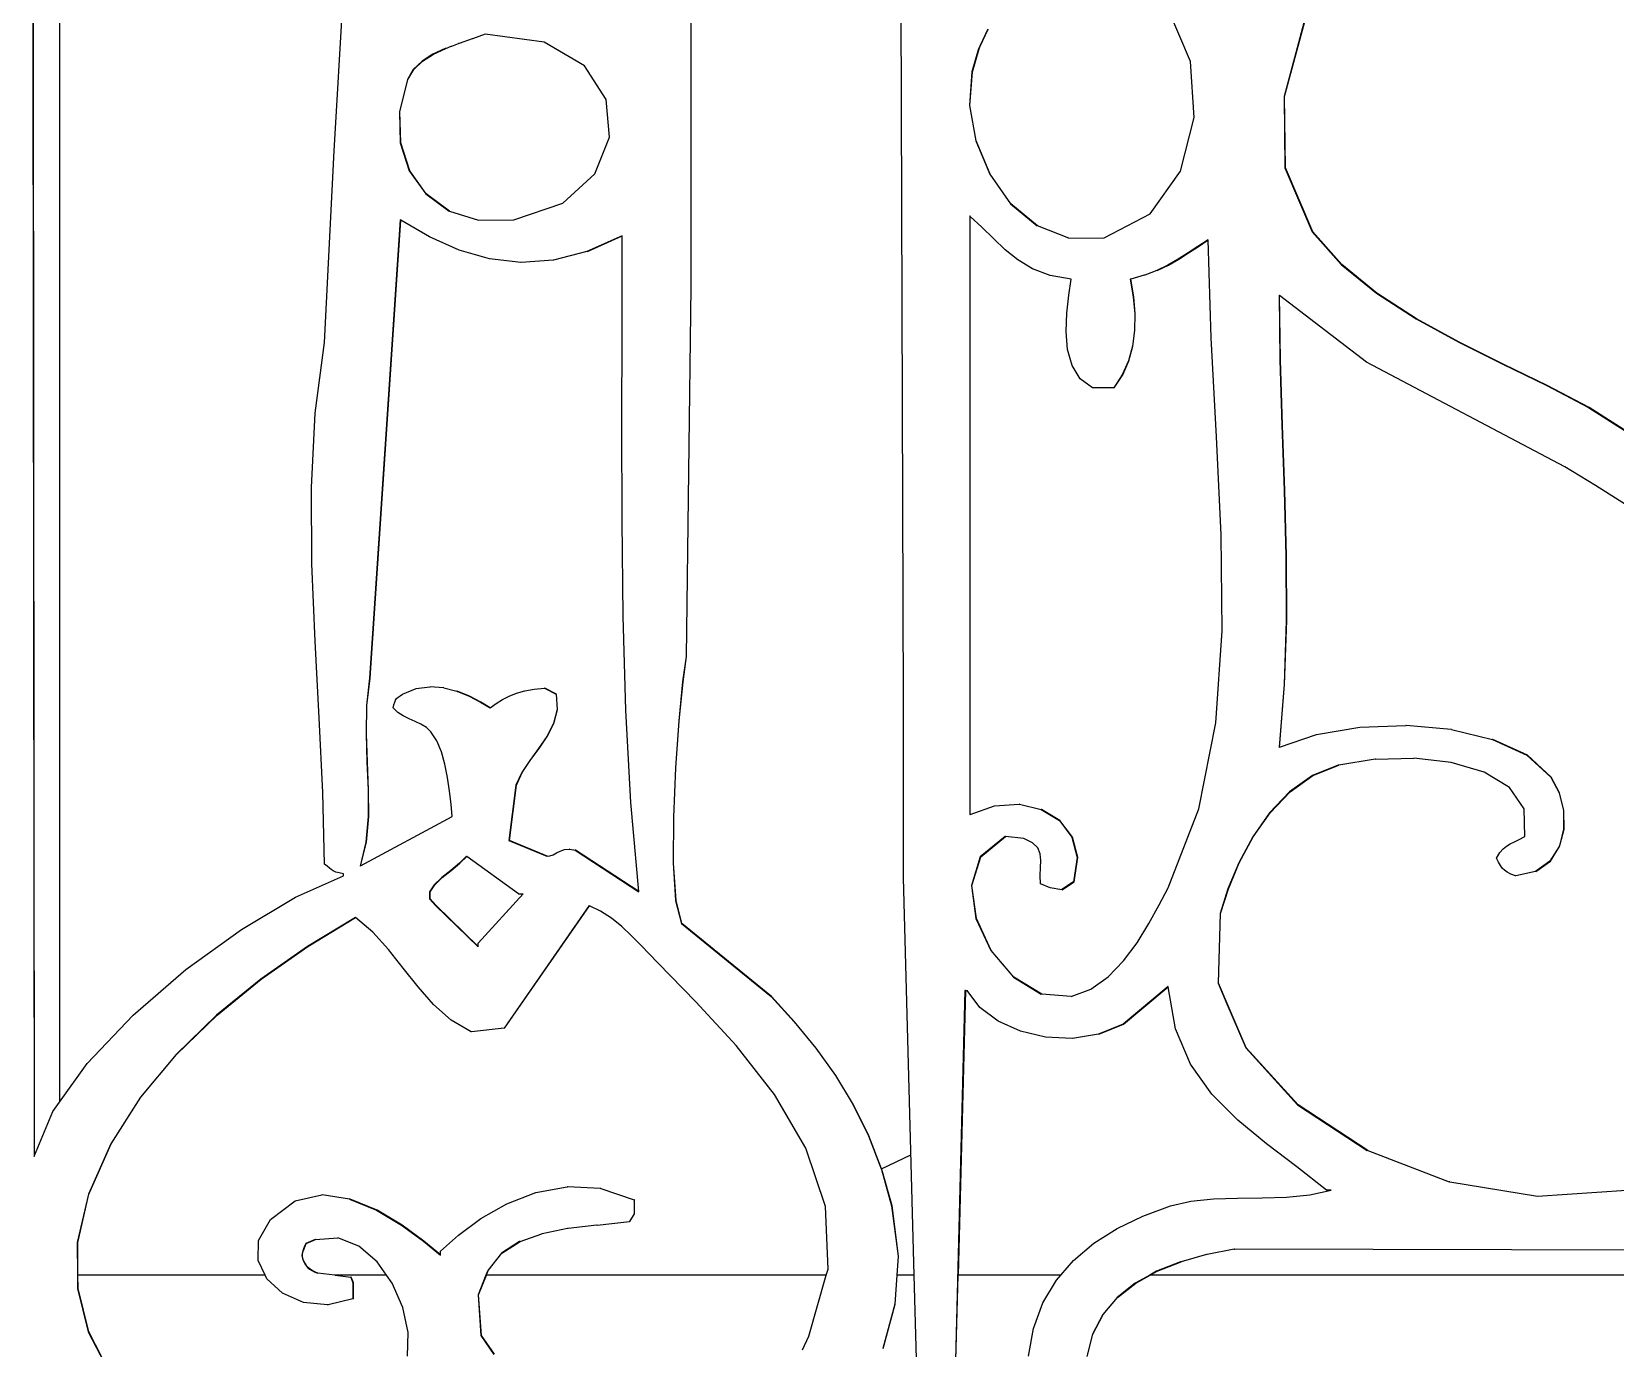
# Model space of a CAD drawing. Header units: inches. Extents: x -343 to 13887, y -13069 to -746.
# Drawn here: x 3439.67 to 3456.29, y -9117.46 to -9103.64 of the extents above; entities that cross this region are included whole.
import ezdxf

# ---------------------------------------------------------------- set-up
doc = ezdxf.new("R2010")
doc.units = ezdxf.units.IN
doc.header["$LTSCALE"] = 17
doc.header["$MEASUREMENT"] = 0
doc.layers.add('OUTLINE', color=1, linetype='Continuous', lineweight=25)

# ---------------------------------------------------------------- blocks, each defined once
blk = doc.blocks.new('fddd')
for p, q in [((-459.308, -3265.055), (-459.295, -3278.755)), ((-459.29, -3278.755), (-459.303, -3265.055)), ((-459.017, -3265.055), (-459.017, -3289.838)), ((-456.134, -3279.852), (-455.96, -3276.886)), ((-452.39, -3278.462), (-452.39, -3278.755)), ((-452.385, -3278.755), (-452.385, -3278.462)), ((-450.158, -3285.638), (-450.183, -3278.338)), ((-447.144, -3278.914), (-447.37, -3278.389)), ((-454.547, -3278.628), (-454.68, -3278.677)), ((-453.928, -3278.711), (-454.547, -3278.628)), ((-449.274, -3278.576), (-449.356, -3278.755)), ((-449.352, -3278.755), (-449.27, -3278.576)), ((-445.955, -3278.508), (-446.163, -3279.282)), ((-446.158, -3279.282), (-445.95, -3278.508)), ((-459.295, -3278.755), (-459.29, -3278.755)), ((-459.295, -3278.755), (-459.283, -3290.408)), ((-459.278, -3290.396), (-459.29, -3278.755)), ((-454.967, -3278.778), (-455.097, -3278.839)), ((-455.092, -3278.839), (-454.962, -3278.778)), ((-454.962, -3278.778), (-454.967, -3278.778)), ((-454.962, -3278.778), (-454.904, -3278.755)), ((-454.904, -3278.755), (-454.899, -3278.755)), ((-454.899, -3278.755), (-454.827, -3278.726)), ((-454.822, -3278.726), (-454.827, -3278.726)), ((-454.685, -3278.677), (-454.822, -3278.726)), ((-454.68, -3278.677), (-454.685, -3278.677)), ((-453.507, -3278.959), (-453.928, -3278.711)), ((-452.39, -3278.755), (-452.385, -3278.755)), ((-452.39, -3278.755), (-452.39, -3281.283)), ((-452.385, -3281.283), (-452.385, -3278.755)), ((-449.369, -3278.781), (-449.439, -3279.022)), ((-449.434, -3279.022), (-449.364, -3278.781)), ((-449.356, -3278.755), (-449.369, -3278.781)), ((-449.364, -3278.781), (-449.369, -3278.781)), ((-449.364, -3278.781), (-449.352, -3278.755)), ((-449.356, -3278.755), (-449.352, -3278.755)), ((-455.211, -3278.911), (-455.303, -3278.999)), ((-455.298, -3278.999), (-455.207, -3278.911)), ((-455.097, -3278.839), (-455.211, -3278.911)), ((-455.207, -3278.911), (-455.211, -3278.911)), ((-455.207, -3278.911), (-455.092, -3278.839)), ((-455.092, -3278.839), (-455.097, -3278.839)), ((-453.28, -3279.312), (-453.507, -3278.959)), ((-447.107, -3279.502), (-447.144, -3278.914)), ((-455.365, -3279.105), (-455.448, -3279.444)), ((-455.443, -3279.444), (-455.36, -3279.105)), ((-455.303, -3278.999), (-455.365, -3279.105)), ((-455.36, -3279.105), (-455.365, -3279.105)), ((-455.36, -3279.105), (-455.298, -3278.999)), ((-455.298, -3278.999), (-455.303, -3278.999)), ((-449.439, -3279.022), (-449.465, -3279.377)), ((-449.46, -3279.377), (-449.434, -3279.022)), ((-449.434, -3279.022), (-449.439, -3279.022)), ((-446.163, -3279.282), (-446.154, -3280.031)), ((-446.158, -3279.282), (-446.163, -3279.282)), ((-446.149, -3280.031), (-446.158, -3279.282)), ((-455.448, -3279.444), (-455.439, -3279.768)), ((-455.443, -3279.444), (-455.448, -3279.444)), ((-455.434, -3279.768), (-455.443, -3279.444)), ((-453.244, -3279.71), (-453.28, -3279.312)), ((-449.46, -3279.377), (-449.465, -3279.377)), ((-449.465, -3279.377), (-449.399, -3279.746)), ((-449.395, -3279.746), (-449.46, -3279.377)), ((-447.251, -3280.065), (-447.107, -3279.502)), ((-455.439, -3279.768), (-455.345, -3280.061)), ((-455.434, -3279.768), (-455.439, -3279.768)), ((-455.34, -3280.061), (-455.434, -3279.768)), ((-453.396, -3280.093), (-453.244, -3279.71)), ((-449.395, -3279.746), (-449.399, -3279.746)), ((-449.399, -3279.746), (-449.253, -3280.099)), ((-449.248, -3280.099), (-449.395, -3279.746)), ((-456.233, -3281.864), (-456.134, -3279.852)), ((-455.345, -3280.061), (-455.172, -3280.305)), ((-455.34, -3280.061), (-455.345, -3280.061)), ((-455.167, -3280.305), (-455.34, -3280.061)), ((-453.732, -3280.402), (-453.396, -3280.093)), ((-449.248, -3280.099), (-449.253, -3280.099)), ((-449.253, -3280.099), (-449.035, -3280.408)), ((-449.03, -3280.408), (-449.248, -3280.099)), ((-447.568, -3280.515), (-447.251, -3280.065)), ((-446.154, -3280.031), (-445.868, -3280.702)), ((-446.149, -3280.031), (-446.154, -3280.031)), ((-445.863, -3280.702), (-446.149, -3280.031)), ((-455.167, -3280.305), (-455.172, -3280.305)), ((-455.172, -3280.305), (-454.927, -3280.484)), ((-454.922, -3280.484), (-455.167, -3280.305)), ((-454.249, -3280.578), (-453.732, -3280.402)), ((-449.035, -3280.408), (-448.755, -3280.641)), ((-449.03, -3280.408), (-449.035, -3280.408)), ((-448.75, -3280.641), (-449.03, -3280.408)), ((-455.44, -3280.578), (-455.762, -3285.389)), ((-455.757, -3285.389), (-455.435, -3280.58)), ((-455.435, -3280.58), (-455.44, -3280.578)), ((-455.134, -3280.756), (-455.435, -3280.58)), ((-454.922, -3280.484), (-454.927, -3280.484)), ((-454.922, -3280.484), (-454.617, -3280.58)), ((-454.617, -3280.58), (-454.249, -3280.578)), ((-449.463, -3280.536), (-449.463, -3286.82)), ((-449.459, -3280.541), (-449.463, -3280.536)), ((-449.459, -3286.818), (-449.459, -3280.541)), ((-449.334, -3280.653), (-449.459, -3280.541)), ((-448.05, -3280.764), (-447.568, -3280.515)), ((-454.823, -3280.895), (-455.134, -3280.756)), ((-453.109, -3280.744), (-453.48, -3280.91)), ((-453.475, -3280.91), (-453.109, -3280.746)), ((-453.11, -3281.73), (-453.109, -3280.746)), ((-453.109, -3280.746), (-453.109, -3280.744)), ((-449.213, -3280.773), (-449.334, -3280.653)), ((-449.09, -3280.89), (-449.213, -3280.773)), ((-448.75, -3280.641), (-448.755, -3280.641)), ((-448.423, -3280.77), (-448.75, -3280.641)), ((-448.423, -3280.77), (-448.05, -3280.764)), ((-446.959, -3280.785), (-447.067, -3280.855)), ((-447.062, -3280.855), (-446.959, -3280.788)), ((-446.959, -3280.788), (-446.959, -3280.785)), ((-446.929, -3281.814), (-446.959, -3280.788)), ((-445.863, -3280.702), (-445.868, -3280.702)), ((-445.868, -3280.702), (-445.563, -3281.046)), ((-445.558, -3281.046), (-445.863, -3280.702)), ((-454.504, -3280.987), (-454.823, -3280.895)), ((-453.48, -3280.91), (-453.83, -3281.001)), ((-453.475, -3280.91), (-453.48, -3280.91)), ((-448.956, -3280.998), (-449.09, -3280.89)), ((-447.17, -3280.924), (-447.274, -3280.991)), ((-447.269, -3280.991), (-447.166, -3280.924)), ((-447.067, -3280.855), (-447.17, -3280.924)), ((-447.166, -3280.924), (-447.17, -3280.924)), ((-447.166, -3280.924), (-447.062, -3280.855)), ((-447.062, -3280.855), (-447.067, -3280.855)), ((-454.175, -3281.024), (-454.504, -3280.987)), ((-454.172, -3281.024), (-454.175, -3281.024)), ((-454.172, -3281.024), (-454.171, -3281.024)), ((-453.835, -3281.001), (-454.171, -3281.024)), ((-453.83, -3281.001), (-453.835, -3281.001)), ((-448.802, -3281.09), (-448.956, -3280.998)), ((-448.619, -3281.16), (-448.802, -3281.09)), ((-447.5, -3281.11), (-447.625, -3281.159)), ((-447.382, -3281.053), (-447.5, -3281.11)), ((-447.495, -3281.11), (-447.5, -3281.11)), ((-447.495, -3281.11), (-447.378, -3281.053)), ((-447.274, -3280.991), (-447.382, -3281.053)), ((-447.378, -3281.053), (-447.382, -3281.053)), ((-447.378, -3281.053), (-447.269, -3280.991)), ((-447.269, -3280.991), (-447.274, -3280.991)), ((-445.563, -3281.046), (-445.194, -3281.348)), ((-445.558, -3281.046), (-445.563, -3281.046)), ((-445.189, -3281.348), (-445.558, -3281.046)), ((-452.39, -3281.283), (-452.439, -3285.161)), ((-452.434, -3285.161), (-452.385, -3281.283)), ((-452.385, -3281.283), (-452.39, -3281.283)), ((-448.397, -3281.2), (-448.619, -3281.16)), ((-448.422, -3281.369), (-448.397, -3281.2)), ((-447.777, -3281.2), (-447.746, -3281.385)), ((-447.772, -3281.2), (-447.777, -3281.2)), ((-447.63, -3281.159), (-447.772, -3281.2)), ((-447.741, -3281.385), (-447.772, -3281.2)), ((-447.625, -3281.159), (-447.63, -3281.159)), ((-448.442, -3281.557), (-448.422, -3281.369)), ((-447.741, -3281.385), (-447.746, -3281.385)), ((-447.746, -3281.385), (-447.731, -3281.565)), ((-447.726, -3281.565), (-447.741, -3281.385)), ((-446.215, -3281.366), (-446.206, -3282.046)), ((-446.21, -3281.37), (-446.215, -3281.366)), ((-446.201, -3282.046), (-446.21, -3281.37)), ((-445.298, -3282.071), (-446.21, -3281.37)), ((-445.194, -3281.348), (-444.777, -3281.616)), ((-445.189, -3281.348), (-445.194, -3281.348)), ((-444.772, -3281.616), (-445.189, -3281.348)), ((-448.449, -3281.75), (-448.442, -3281.557)), ((-447.731, -3281.565), (-447.733, -3281.737)), ((-447.726, -3281.565), (-447.731, -3281.565)), ((-447.729, -3281.737), (-447.726, -3281.565)), ((-444.777, -3281.616), (-444.329, -3281.86)), ((-444.772, -3281.616), (-444.777, -3281.616)), ((-444.325, -3281.86), (-444.772, -3281.616)), ((-453.113, -3282.73), (-453.11, -3281.73)), ((-448.435, -3281.938), (-448.449, -3281.75)), ((-447.733, -3281.737), (-447.755, -3281.901)), ((-447.75, -3281.901), (-447.729, -3281.737)), ((-447.729, -3281.737), (-447.733, -3281.737)), ((-456.333, -3282.606), (-456.233, -3281.864)), ((-448.389, -3282.107), (-448.435, -3281.938)), ((-447.755, -3281.901), (-447.797, -3282.057)), ((-447.793, -3282.057), (-447.75, -3281.901)), ((-447.75, -3281.901), (-447.755, -3281.901)), ((-446.872, -3282.853), (-446.929, -3281.814)), ((-444.325, -3281.86), (-444.329, -3281.86)), ((-444.329, -3281.86), (-443.867, -3282.091)), ((-443.862, -3282.091), (-444.325, -3281.86)), ((-448.305, -3282.245), (-448.389, -3282.107)), ((-447.797, -3282.057), (-447.862, -3282.204)), ((-447.857, -3282.204), (-447.793, -3282.057)), ((-447.793, -3282.057), (-447.797, -3282.057)), ((-446.206, -3282.046), (-446.185, -3282.731)), ((-446.201, -3282.046), (-446.206, -3282.046)), ((-446.18, -3282.731), (-446.201, -3282.046)), ((-443.215, -3283.17), (-445.298, -3282.071)), ((-443.867, -3282.091), (-443.407, -3282.317)), ((-443.862, -3282.091), (-443.867, -3282.091)), ((-443.402, -3282.317), (-443.862, -3282.091)), ((-448.174, -3282.341), (-448.305, -3282.245)), ((-447.862, -3282.204), (-447.951, -3282.341)), ((-447.946, -3282.341), (-447.857, -3282.204)), ((-447.857, -3282.204), (-447.862, -3282.204)), ((-447.951, -3282.341), (-448.174, -3282.341)), ((-447.946, -3282.341), (-447.951, -3282.341)), ((-443.402, -3282.317), (-443.407, -3282.317)), ((-443.407, -3282.317), (-442.967, -3282.548)), ((-442.962, -3282.548), (-443.402, -3282.317)), ((-456.372, -3283.385), (-456.333, -3282.606)), ((-442.967, -3282.548), (-441.008, -3283.792)), ((-442.962, -3282.548), (-442.967, -3282.548)), ((-441.008, -3283.789), (-442.962, -3282.548)), ((-453.112, -3283.735), (-453.113, -3282.73)), ((-446.185, -3282.731), (-446.161, -3283.418)), ((-446.18, -3282.731), (-446.185, -3282.731)), ((-446.156, -3283.418), (-446.18, -3282.731)), ((-446.822, -3283.884), (-446.872, -3282.853)), ((-442.894, -3283.364), (-443.215, -3283.17)), ((-456.367, -3284.187), (-456.372, -3283.385)), ((-446.161, -3283.418), (-446.144, -3284.103)), ((-446.156, -3283.418), (-446.161, -3283.418)), ((-446.139, -3284.103), (-446.156, -3283.418)), ((-442.581, -3283.565), (-442.894, -3283.364)), ((-453.1, -3284.736), (-453.112, -3283.735)), ((-446.814, -3284.891), (-446.822, -3283.884)), ((-446.144, -3284.103), (-446.141, -3284.783)), ((-446.139, -3284.103), (-446.144, -3284.103)), ((-446.136, -3284.783), (-446.139, -3284.103)), ((-456.334, -3284.998), (-456.367, -3284.187)), ((-453.071, -3285.724), (-453.1, -3284.736)), ((-446.141, -3284.783), (-446.162, -3285.455)), ((-446.157, -3285.455), (-446.136, -3284.783)), ((-446.136, -3284.783), (-446.141, -3284.783)), ((-446.881, -3285.855), (-446.814, -3284.891)), ((-456.29, -3285.803), (-456.334, -3284.998)), ((-452.439, -3285.161), (-452.476, -3285.426)), ((-452.471, -3285.426), (-452.434, -3285.161)), ((-452.434, -3285.161), (-452.439, -3285.161)), ((-455.762, -3285.389), (-455.794, -3285.676)), ((-455.789, -3285.676), (-455.757, -3285.389)), ((-455.757, -3285.389), (-455.762, -3285.389)), ((-452.476, -3285.426), (-452.516, -3285.834)), ((-452.511, -3285.834), (-452.471, -3285.426)), ((-452.471, -3285.426), (-452.476, -3285.426)), ((-455.498, -3285.64), (-455.489, -3285.619)), ((-455.489, -3285.619), (-455.478, -3285.602)), ((-455.478, -3285.602), (-455.463, -3285.587)), ((-455.463, -3285.587), (-455.442, -3285.572)), ((-455.442, -3285.572), (-455.415, -3285.555)), ((-455.415, -3285.555), (-455.274, -3285.496)), ((-455.274, -3285.496), (-455.129, -3285.477)), ((-455.129, -3285.477), (-455.127, -3285.477)), ((-455.125, -3285.477), (-455.127, -3285.477)), ((-454.986, -3285.489), (-455.125, -3285.477)), ((-454.981, -3285.489), (-454.986, -3285.489)), ((-454.981, -3285.489), (-454.847, -3285.525)), ((-454.843, -3285.525), (-454.847, -3285.525)), ((-454.847, -3285.525), (-454.717, -3285.578)), ((-454.712, -3285.578), (-454.843, -3285.525)), ((-454.712, -3285.578), (-454.717, -3285.578)), ((-454.717, -3285.578), (-454.599, -3285.638)), ((-454.594, -3285.638), (-454.712, -3285.578)), ((-454.434, -3285.654), (-454.368, -3285.612)), ((-454.368, -3285.612), (-454.296, -3285.575)), ((-454.296, -3285.575), (-454.218, -3285.544)), ((-454.218, -3285.544), (-454.131, -3285.52)), ((-454.131, -3285.52), (-454.034, -3285.503)), ((-454.034, -3285.503), (-453.927, -3285.493)), ((-453.927, -3285.493), (-453.803, -3285.555)), ((-453.922, -3285.493), (-453.927, -3285.493)), ((-453.798, -3285.555), (-453.922, -3285.493)), ((-453.803, -3285.555), (-453.794, -3285.715)), ((-453.798, -3285.555), (-453.803, -3285.555)), ((-453.789, -3285.715), (-453.798, -3285.555)), ((-446.162, -3285.455), (-446.215, -3286.115)), ((-446.21, -3286.113), (-446.157, -3285.455)), ((-446.157, -3285.455), (-446.162, -3285.455)), ((-455.794, -3285.676), (-455.799, -3285.97)), ((-455.789, -3285.676), (-455.794, -3285.676)), ((-455.794, -3285.97), (-455.789, -3285.676)), ((-455.514, -3285.7), (-455.506, -3285.666)), ((-455.466, -3285.748), (-455.514, -3285.7)), ((-455.506, -3285.666), (-455.498, -3285.64)), ((-455.409, -3285.784), (-455.466, -3285.748)), ((-455.347, -3285.814), (-455.409, -3285.784)), ((-454.594, -3285.638), (-454.599, -3285.638)), ((-454.599, -3285.638), (-454.497, -3285.7)), ((-454.495, -3285.699), (-454.594, -3285.638)), ((-454.497, -3285.7), (-454.495, -3285.699)), ((-454.495, -3285.699), (-454.434, -3285.654)), ((-453.794, -3285.715), (-453.831, -3285.862)), ((-453.827, -3285.862), (-453.789, -3285.715)), ((-453.789, -3285.715), (-453.794, -3285.715)), ((-453.018, -3286.692), (-453.071, -3285.724)), ((-450.158, -3287.484), (-450.158, -3285.638)), ((-456.251, -3286.588), (-456.29, -3285.803)), ((-455.284, -3285.841), (-455.347, -3285.814)), ((-455.222, -3285.87), (-455.284, -3285.841)), ((-455.165, -3285.905), (-455.222, -3285.87)), ((-455.117, -3285.949), (-455.165, -3285.905)), ((-455.055, -3286.044), (-455.117, -3285.949)), ((-453.831, -3285.862), (-453.901, -3285.998)), ((-453.896, -3285.998), (-453.827, -3285.862)), ((-453.827, -3285.862), (-453.831, -3285.862)), ((-452.516, -3285.834), (-452.551, -3286.327)), ((-452.546, -3286.327), (-452.511, -3285.834)), ((-452.511, -3285.834), (-452.516, -3285.834)), ((-447.058, -3286.76), (-446.881, -3285.855)), ((-445.823, -3285.979), (-445.368, -3285.902)), ((-445.368, -3285.902), (-444.886, -3285.884)), ((-444.886, -3285.884), (-444.885, -3285.884)), ((-444.881, -3285.884), (-444.885, -3285.884)), ((-444.411, -3285.927), (-444.881, -3285.884)), ((-444.406, -3285.927), (-444.411, -3285.927)), ((-444.406, -3285.927), (-443.975, -3286.031)), ((-455.799, -3285.97), (-455.789, -3286.266)), ((-455.794, -3285.97), (-455.799, -3285.97)), ((-455.784, -3286.266), (-455.794, -3285.97)), ((-455.007, -3286.16), (-455.055, -3286.044)), ((-453.901, -3285.998), (-453.988, -3286.127)), ((-453.983, -3286.127), (-453.896, -3285.998)), ((-453.896, -3285.998), (-453.901, -3285.998)), ((-446.215, -3286.115), (-446.21, -3286.113)), ((-446.21, -3286.113), (-445.823, -3285.979)), ((-443.975, -3286.031), (-443.615, -3286.197)), ((-443.971, -3286.031), (-443.975, -3286.031)), ((-443.61, -3286.197), (-443.971, -3286.031)), ((-455.784, -3286.266), (-455.789, -3286.266)), ((-455.789, -3286.266), (-455.777, -3286.558)), ((-455.772, -3286.558), (-455.784, -3286.266)), ((-454.97, -3286.291), (-455.007, -3286.16)), ((-454.081, -3286.253), (-454.164, -3286.379)), ((-454.159, -3286.379), (-454.076, -3286.253)), ((-453.988, -3286.127), (-454.081, -3286.253)), ((-454.076, -3286.253), (-454.081, -3286.253)), ((-454.076, -3286.253), (-453.983, -3286.127)), ((-453.983, -3286.127), (-453.988, -3286.127)), ((-445.207, -3286.237), (-445.59, -3286.302)), ((-445.203, -3286.237), (-445.207, -3286.237)), ((-445.203, -3286.237), (-444.801, -3286.226)), ((-444.409, -3286.271), (-444.801, -3286.226)), ((-444.063, -3286.373), (-444.409, -3286.271)), ((-443.615, -3286.197), (-443.363, -3286.426)), ((-443.61, -3286.197), (-443.615, -3286.197)), ((-443.359, -3286.426), (-443.61, -3286.197)), ((-454.942, -3286.431), (-454.97, -3286.291)), ((-454.922, -3286.573), (-454.942, -3286.431)), ((-454.164, -3286.379), (-454.225, -3286.509)), ((-454.22, -3286.509), (-454.159, -3286.379)), ((-454.159, -3286.379), (-454.164, -3286.379)), ((-452.551, -3286.327), (-452.573, -3286.845)), ((-452.568, -3286.845), (-452.546, -3286.327)), ((-452.546, -3286.327), (-452.551, -3286.327)), ((-445.866, -3286.409), (-446.106, -3286.581)), ((-446.101, -3286.581), (-445.861, -3286.409)), ((-445.595, -3286.302), (-445.866, -3286.409)), ((-445.861, -3286.409), (-445.866, -3286.409)), ((-445.861, -3286.409), (-445.59, -3286.302)), ((-445.59, -3286.302), (-445.595, -3286.302)), ((-443.797, -3286.535), (-444.063, -3286.373)), ((-443.363, -3286.426), (-443.277, -3286.591)), ((-443.359, -3286.426), (-443.363, -3286.426)), ((-443.272, -3286.591), (-443.359, -3286.426)), ((-456.233, -3287.338), (-456.251, -3286.588)), ((-455.772, -3286.558), (-455.777, -3286.558)), ((-455.777, -3286.558), (-455.776, -3286.841)), ((-455.771, -3286.841), (-455.772, -3286.558)), ((-454.906, -3286.711), (-454.922, -3286.573)), ((-454.225, -3286.509), (-454.299, -3287.09)), ((-454.294, -3287.09), (-454.22, -3286.509)), ((-454.22, -3286.509), (-454.225, -3286.509)), ((-446.106, -3286.581), (-446.315, -3286.801)), ((-446.31, -3286.801), (-446.101, -3286.581)), ((-446.101, -3286.581), (-446.106, -3286.581)), ((-443.644, -3286.76), (-443.797, -3286.535)), ((-443.277, -3286.591), (-443.231, -3286.778)), ((-443.272, -3286.591), (-443.277, -3286.591)), ((-443.227, -3286.778), (-443.272, -3286.591)), ((-454.894, -3286.841), (-454.906, -3286.711)), ((-452.935, -3287.626), (-453.018, -3286.692)), ((-449.459, -3286.818), (-449.201, -3286.726)), ((-449.201, -3286.726), (-448.945, -3286.711)), ((-448.941, -3286.711), (-448.945, -3286.711)), ((-448.941, -3286.711), (-448.713, -3286.766)), ((-448.708, -3286.766), (-448.713, -3286.766)), ((-448.713, -3286.766), (-448.522, -3286.883)), ((-448.517, -3286.883), (-448.708, -3286.766)), ((-447.38, -3287.587), (-447.058, -3286.76)), ((-443.636, -3287.048), (-443.644, -3286.76)), ((-443.231, -3286.778), (-443.23, -3286.972)), ((-443.227, -3286.778), (-443.231, -3286.778)), ((-443.225, -3286.972), (-443.227, -3286.778)), ((-455.856, -3287.356), (-454.894, -3286.841)), ((-455.776, -3286.841), (-455.8, -3287.11)), ((-455.795, -3287.11), (-455.771, -3286.841)), ((-455.771, -3286.841), (-455.776, -3286.841)), ((-452.573, -3286.845), (-452.575, -3287.33)), ((-452.568, -3286.845), (-452.573, -3286.845)), ((-452.571, -3287.33), (-452.568, -3286.845)), ((-449.463, -3286.82), (-449.459, -3286.818)), ((-448.522, -3286.883), (-448.39, -3287.055)), ((-448.517, -3286.883), (-448.522, -3286.883)), ((-448.385, -3287.055), (-448.517, -3286.883)), ((-446.315, -3286.801), (-446.492, -3287.054)), ((-446.488, -3287.054), (-446.31, -3286.801)), ((-446.31, -3286.801), (-446.315, -3286.801)), ((-455.8, -3287.11), (-455.861, -3287.359)), ((-455.856, -3287.356), (-455.795, -3287.11)), ((-455.795, -3287.11), (-455.8, -3287.11)), ((-454.294, -3287.09), (-454.299, -3287.09)), ((-454.299, -3287.09), (-453.902, -3287.256)), ((-453.898, -3287.255), (-454.294, -3287.09)), ((-449.092, -3287.048), (-449.352, -3287.262)), ((-449.347, -3287.262), (-449.087, -3287.048)), ((-449.087, -3287.048), (-449.092, -3287.048)), ((-448.893, -3287.069), (-449.087, -3287.048)), ((-448.803, -3287.115), (-448.893, -3287.069)), ((-448.749, -3287.169), (-448.803, -3287.115)), ((-448.39, -3287.055), (-448.334, -3287.271)), ((-448.385, -3287.055), (-448.39, -3287.055)), ((-448.329, -3287.271), (-448.385, -3287.055)), ((-446.492, -3287.054), (-446.639, -3287.325)), ((-446.634, -3287.325), (-446.488, -3287.054)), ((-446.488, -3287.054), (-446.492, -3287.054)), ((-443.789, -3287.127), (-443.745, -3287.107)), ((-443.745, -3287.107), (-443.694, -3287.082)), ((-443.694, -3287.082), (-443.636, -3287.048)), ((-443.23, -3286.972), (-443.27, -3287.132)), ((-443.264, -3287.129), (-443.225, -3286.972)), ((-443.225, -3286.972), (-443.23, -3286.972)), ((-454.745, -3287.256), (-454.817, -3287.33)), ((-454.813, -3287.33), (-454.742, -3287.258)), ((-454.742, -3287.258), (-454.745, -3287.256)), ((-454.2, -3287.65), (-454.742, -3287.258)), ((-453.902, -3287.256), (-453.898, -3287.255)), ((-453.898, -3287.255), (-453.868, -3287.253)), ((-453.868, -3287.253), (-453.834, -3287.24)), ((-453.834, -3287.24), (-453.799, -3287.221)), ((-453.799, -3287.221), (-453.761, -3287.202)), ((-453.761, -3287.202), (-453.717, -3287.187)), ((-453.717, -3287.187), (-453.665, -3287.183)), ((-453.664, -3287.183), (-453.665, -3287.183)), ((-453.661, -3287.183), (-453.664, -3287.183)), ((-453.661, -3287.183), (-453.605, -3287.193)), ((-453.6, -3287.193), (-453.605, -3287.193)), ((-453.605, -3287.193), (-452.935, -3287.629)), ((-452.935, -3287.626), (-453.6, -3287.193)), ((-449.352, -3287.262), (-449.444, -3287.565)), ((-449.439, -3287.565), (-449.347, -3287.262)), ((-449.347, -3287.262), (-449.352, -3287.262)), ((-448.723, -3287.231), (-448.749, -3287.169)), ((-448.716, -3287.3), (-448.723, -3287.231)), ((-448.334, -3287.271), (-448.372, -3287.525)), ((-448.368, -3287.525), (-448.329, -3287.271)), ((-448.329, -3287.271), (-448.334, -3287.271)), ((-443.934, -3287.276), (-443.899, -3287.218)), ((-443.912, -3287.319), (-443.934, -3287.276)), ((-443.899, -3287.218), (-443.865, -3287.178)), ((-443.865, -3287.178), (-443.828, -3287.149)), ((-443.828, -3287.149), (-443.789, -3287.127)), ((-443.275, -3287.154), (-443.373, -3287.308)), ((-443.368, -3287.308), (-443.271, -3287.154)), ((-443.27, -3287.132), (-443.275, -3287.154)), ((-443.271, -3287.154), (-443.275, -3287.154)), ((-443.271, -3287.154), (-443.264, -3287.129)), ((-443.27, -3287.132), (-443.264, -3287.129)), ((-456.206, -3287.361), (-456.233, -3287.338)), ((-456.184, -3287.381), (-456.206, -3287.361)), ((-456.164, -3287.396), (-456.184, -3287.381)), ((-456.143, -3287.41), (-456.164, -3287.396)), ((-456.116, -3287.422), (-456.143, -3287.41)), ((-456.081, -3287.432), (-456.116, -3287.422)), ((-456.035, -3287.442), (-456.081, -3287.432)), ((-456.035, -3287.463), (-456.035, -3287.442)), ((-455.861, -3287.359), (-455.856, -3287.356)), ((-454.909, -3287.406), (-455.003, -3287.481)), ((-454.998, -3287.481), (-454.904, -3287.406)), ((-454.817, -3287.33), (-454.909, -3287.406)), ((-454.904, -3287.406), (-454.909, -3287.406)), ((-454.904, -3287.406), (-454.813, -3287.33)), ((-454.813, -3287.33), (-454.817, -3287.33)), ((-452.571, -3287.33), (-452.575, -3287.33)), ((-452.575, -3287.33), (-452.55, -3287.721)), ((-452.545, -3287.721), (-452.571, -3287.33)), ((-448.723, -3287.457), (-448.719, -3287.375)), ((-448.719, -3287.375), (-448.716, -3287.3)), ((-446.639, -3287.325), (-446.753, -3287.598)), ((-446.748, -3287.598), (-446.634, -3287.325)), ((-446.634, -3287.325), (-446.639, -3287.325)), ((-443.893, -3287.353), (-443.912, -3287.319)), ((-443.873, -3287.38), (-443.893, -3287.353)), ((-443.85, -3287.403), (-443.873, -3287.38)), ((-443.821, -3287.423), (-443.85, -3287.403)), ((-443.784, -3287.443), (-443.821, -3287.423)), ((-443.735, -3287.463), (-443.784, -3287.443)), ((-443.525, -3287.417), (-443.731, -3287.463)), ((-443.373, -3287.308), (-443.525, -3287.417)), ((-443.52, -3287.417), (-443.525, -3287.417)), ((-443.52, -3287.417), (-443.368, -3287.308)), ((-443.368, -3287.308), (-443.373, -3287.308)), ((-456.539, -3287.686), (-456.035, -3287.463)), ((-455.082, -3287.556), (-455.131, -3287.63)), ((-455.126, -3287.63), (-455.078, -3287.556)), ((-455.003, -3287.481), (-455.082, -3287.556)), ((-455.078, -3287.556), (-455.082, -3287.556)), ((-455.078, -3287.556), (-454.998, -3287.481)), ((-454.998, -3287.481), (-455.003, -3287.481)), ((-450.045, -3291.653), (-450.158, -3287.484)), ((-449.444, -3287.565), (-449.398, -3287.91)), ((-449.439, -3287.565), (-449.444, -3287.565)), ((-449.393, -3287.91), (-449.439, -3287.565)), ((-448.72, -3287.546), (-448.723, -3287.457)), ((-448.62, -3287.587), (-448.72, -3287.546)), ((-448.496, -3287.608), (-448.62, -3287.587)), ((-448.495, -3287.607), (-448.496, -3287.608)), ((-448.492, -3287.608), (-448.496, -3287.608)), ((-448.372, -3287.525), (-448.495, -3287.607)), ((-448.495, -3287.607), (-448.492, -3287.608)), ((-448.492, -3287.608), (-448.368, -3287.525)), ((-448.368, -3287.525), (-448.372, -3287.525)), ((-447.473, -3287.766), (-447.38, -3287.587)), ((-446.753, -3287.598), (-446.835, -3287.857)), ((-446.83, -3287.857), (-446.748, -3287.598)), ((-446.748, -3287.598), (-446.753, -3287.598)), ((-443.732, -3287.462), (-443.735, -3287.463)), ((-443.732, -3287.462), (-443.731, -3287.463)), ((-457.105, -3288.024), (-456.539, -3287.686)), ((-455.131, -3287.63), (-455.132, -3287.703)), ((-455.127, -3287.703), (-455.132, -3287.703)), ((-455.132, -3287.703), (-455.068, -3287.774)), ((-455.126, -3287.63), (-455.131, -3287.63)), ((-455.127, -3287.703), (-455.126, -3287.63)), ((-455.063, -3287.774), (-455.127, -3287.703)), ((-455.063, -3287.774), (-455.068, -3287.774)), ((-455.068, -3287.774), (-454.621, -3288.209)), ((-454.621, -3288.205), (-455.063, -3287.774)), ((-454.621, -3288.168), (-454.15, -3287.65)), ((-453.456, -3287.774), (-454.349, -3289.06)), ((-454.344, -3289.06), (-453.452, -3287.776)), ((-454.2, -3287.65), (-454.15, -3287.65)), ((-453.452, -3287.776), (-453.456, -3287.774)), ((-453.338, -3287.832), (-453.452, -3287.776)), ((-452.935, -3287.629), (-452.935, -3287.626)), ((-452.545, -3287.721), (-452.55, -3287.721)), ((-452.55, -3287.721), (-452.489, -3287.961)), ((-452.484, -3287.961), (-452.545, -3287.721)), ((-447.581, -3287.963), (-447.473, -3287.766)), ((-455.911, -3287.898), (-456.414, -3288.204)), ((-456.409, -3288.204), (-455.909, -3287.9)), ((-455.909, -3287.9), (-455.911, -3287.898)), ((-455.728, -3288.054), (-455.909, -3287.9)), ((-453.224, -3287.907), (-453.338, -3287.832)), ((-453.115, -3287.995), (-453.224, -3287.907)), ((-449.393, -3287.91), (-449.398, -3287.91)), ((-449.398, -3287.91), (-449.241, -3288.246)), ((-449.236, -3288.246), (-449.393, -3287.91)), ((-446.835, -3287.857), (-446.856, -3288.589)), ((-446.852, -3288.589), (-446.83, -3287.857)), ((-446.83, -3287.857), (-446.835, -3287.857)), ((-457.689, -3288.447), (-457.105, -3288.024)), ((-455.563, -3288.235), (-455.728, -3288.054)), ((-453.011, -3288.091), (-453.115, -3287.995)), ((-452.913, -3288.19), (-453.011, -3288.091)), ((-452.484, -3287.961), (-452.489, -3287.961)), ((-452.489, -3287.961), (-451.546, -3288.728)), ((-451.542, -3288.728), (-452.484, -3287.961)), ((-447.705, -3288.164), (-447.581, -3287.963)), ((-456.414, -3288.204), (-456.903, -3288.545)), ((-456.898, -3288.545), (-456.409, -3288.204)), ((-456.409, -3288.204), (-456.414, -3288.204)), ((-455.408, -3288.431), (-455.563, -3288.235)), ((-454.621, -3288.205), (-454.621, -3288.168)), ((-454.621, -3288.209), (-454.621, -3288.205)), ((-452.737, -3288.375), (-452.913, -3288.19)), ((-449.241, -3288.246), (-449.003, -3288.527)), ((-449.236, -3288.246), (-449.241, -3288.246)), ((-448.998, -3288.527), (-449.236, -3288.246)), ((-447.847, -3288.355), (-447.705, -3288.164)), ((-455.253, -3288.628), (-455.408, -3288.431)), ((-452.339, -3288.783), (-452.737, -3288.375)), ((-448.009, -3288.522), (-447.847, -3288.355)), ((-458.244, -3288.926), (-457.689, -3288.447)), ((-456.903, -3288.545), (-457.367, -3288.923)), ((-457.362, -3288.923), (-456.898, -3288.545)), ((-456.898, -3288.545), (-456.903, -3288.545)), ((-448.998, -3288.527), (-449.003, -3288.527)), ((-449.003, -3288.527), (-448.712, -3288.704)), ((-448.707, -3288.704), (-448.998, -3288.527)), ((-448.192, -3288.651), (-448.009, -3288.522)), ((-446.852, -3288.589), (-446.856, -3288.589)), ((-446.856, -3288.589), (-446.764, -3288.804)), ((-446.76, -3288.802), (-446.852, -3288.589)), ((-455.089, -3288.814), (-455.253, -3288.628)), ((-451.542, -3288.728), (-451.546, -3288.728)), ((-451.546, -3288.728), (-451.304, -3288.995)), ((-451.3, -3288.995), (-451.542, -3288.728)), ((-449.513, -3288.666), (-449.612, -3292.544)), ((-449.508, -3288.666), (-449.585, -3291.653)), ((-449.508, -3288.666), (-449.513, -3288.666)), ((-449.508, -3288.666), (-449.488, -3288.666)), ((-449.356, -3288.843), (-449.488, -3288.666)), ((-448.707, -3288.704), (-448.712, -3288.704)), ((-448.397, -3288.728), (-448.707, -3288.704)), ((-448.397, -3288.728), (-448.192, -3288.651)), ((-447.38, -3288.624), (-447.852, -3289.018)), ((-447.847, -3289.018), (-447.38, -3288.628)), ((-447.38, -3288.628), (-447.38, -3288.624)), ((-447.303, -3289.068), (-447.38, -3288.628)), ((-458.726, -3289.433), (-458.244, -3288.926)), ((-457.367, -3288.923), (-457.792, -3289.336)), ((-457.787, -3289.336), (-457.362, -3288.923)), ((-457.362, -3288.923), (-457.367, -3288.923)), ((-454.906, -3288.976), (-455.089, -3288.814)), ((-451.914, -3289.244), (-452.339, -3288.783)), ((-449.165, -3288.988), (-449.356, -3288.843)), ((-446.764, -3288.804), (-446.76, -3288.802)), ((-446.764, -3288.804), (-446.565, -3289.269)), ((-446.56, -3289.269), (-446.76, -3288.802)), ((-454.696, -3289.101), (-454.906, -3288.976)), ((-454.691, -3289.101), (-454.696, -3289.101)), ((-454.349, -3289.06), (-454.691, -3289.101)), ((-454.344, -3289.06), (-454.349, -3289.06)), ((-451.3, -3288.995), (-451.304, -3288.995)), ((-451.304, -3288.995), (-451.079, -3289.271)), ((-451.074, -3289.271), (-451.3, -3288.995)), ((-448.93, -3289.094), (-449.165, -3288.988)), ((-448.666, -3289.156), (-448.93, -3289.094)), ((-447.852, -3289.018), (-448.112, -3289.124)), ((-448.107, -3289.124), (-447.847, -3289.018)), ((-447.847, -3289.018), (-447.852, -3289.018)), ((-447.144, -3289.439), (-447.303, -3289.068)), ((-451.511, -3289.757), (-451.914, -3289.244)), ((-451.079, -3289.271), (-450.872, -3289.559)), ((-451.074, -3289.271), (-451.079, -3289.271)), ((-450.868, -3289.559), (-451.074, -3289.271)), ((-448.389, -3289.168), (-448.666, -3289.156)), ((-448.388, -3289.167), (-448.389, -3289.168)), ((-448.388, -3289.167), (-448.384, -3289.168)), ((-448.112, -3289.124), (-448.384, -3289.168)), ((-448.107, -3289.124), (-448.112, -3289.124)), ((-446.565, -3289.269), (-446.022, -3289.865)), ((-446.56, -3289.269), (-446.565, -3289.269)), ((-446.017, -3289.865), (-446.56, -3289.269)), ((-459.017, -3289.838), (-458.726, -3289.433)), ((-457.792, -3289.336), (-458.166, -3289.787)), ((-458.162, -3289.787), (-457.787, -3289.336)), ((-457.787, -3289.336), (-457.792, -3289.336)), ((-446.92, -3289.753), (-447.144, -3289.439)), ((-450.868, -3289.559), (-450.872, -3289.559)), ((-450.872, -3289.559), (-450.687, -3289.864)), ((-450.682, -3289.864), (-450.868, -3289.559)), ((-451.182, -3290.32), (-451.511, -3289.757)), ((-446.649, -3290.027), (-446.92, -3289.753)), ((-459.278, -3290.396), (-459.087, -3289.936)), ((-459.087, -3289.936), (-459.017, -3289.838)), ((-458.166, -3289.787), (-458.478, -3290.275)), ((-458.473, -3290.275), (-458.162, -3289.787)), ((-458.162, -3289.787), (-458.166, -3289.787)), ((-450.687, -3289.864), (-450.525, -3290.191)), ((-450.682, -3289.864), (-450.687, -3289.864)), ((-450.52, -3290.191), (-450.682, -3289.864)), ((-446.022, -3289.865), (-445.29, -3290.345)), ((-446.017, -3289.865), (-446.022, -3289.865)), ((-445.285, -3290.345), (-446.017, -3289.865)), ((-446.346, -3290.275), (-446.649, -3290.027)), ((-450.52, -3290.191), (-450.525, -3290.191)), ((-450.525, -3290.191), (-450.391, -3290.539)), ((-450.387, -3290.537), (-450.52, -3290.191)), ((-459.283, -3290.408), (-459.278, -3290.396)), ((-458.478, -3290.275), (-458.713, -3290.802)), ((-458.708, -3290.802), (-458.473, -3290.275)), ((-458.473, -3290.275), (-458.478, -3290.275)), ((-450.978, -3290.932), (-451.182, -3290.32)), ((-450.387, -3290.537), (-450.079, -3290.39)), ((-446.031, -3290.515), (-446.346, -3290.275)), ((-445.285, -3290.345), (-445.29, -3290.345)), ((-445.285, -3290.345), (-444.429, -3290.675)), ((-450.391, -3290.539), (-450.387, -3290.537)), ((-450.391, -3290.539), (-450.389, -3290.544)), ((-450.384, -3290.544), (-450.389, -3290.544)), ((-450.389, -3290.544), (-450.282, -3290.926)), ((-450.384, -3290.544), (-450.387, -3290.537)), ((-450.277, -3290.926), (-450.384, -3290.544)), ((-445.719, -3290.76), (-446.031, -3290.515)), ((-454.016, -3290.785), (-453.687, -3290.725)), ((-453.687, -3290.725), (-453.683, -3290.726)), ((-453.682, -3290.725), (-453.683, -3290.726)), ((-453.34, -3290.745), (-453.682, -3290.725)), ((-453.336, -3290.745), (-453.34, -3290.745)), ((-453.336, -3290.745), (-452.985, -3290.864)), ((-445.893, -3290.81), (-445.669, -3290.76)), ((-445.669, -3290.76), (-445.719, -3290.76)), ((-444.424, -3290.675), (-444.429, -3290.675)), ((-444.424, -3290.675), (-443.502, -3290.825)), ((-443.502, -3290.825), (-442.57, -3290.76)), ((-458.713, -3290.802), (-458.83, -3291.309)), ((-458.825, -3291.309), (-458.708, -3290.802)), ((-458.708, -3290.802), (-458.713, -3290.802)), ((-456.803, -3291.071), (-456.544, -3290.873)), ((-456.544, -3290.873), (-456.262, -3290.812)), ((-456.26, -3290.812), (-456.262, -3290.812)), ((-456.258, -3290.812), (-456.26, -3290.812)), ((-455.972, -3290.855), (-456.258, -3290.812)), ((-455.972, -3290.855), (-455.688, -3290.971)), ((-455.967, -3290.855), (-455.972, -3290.855)), ((-455.683, -3290.971), (-455.967, -3290.855)), ((-454.595, -3291.06), (-454.321, -3290.904)), ((-454.321, -3290.904), (-454.016, -3290.785)), ((-452.98, -3290.864), (-452.985, -3290.864)), ((-452.985, -3290.864), (-452.985, -3291.009)), ((-452.98, -3291.009), (-452.98, -3290.864)), ((-450.95, -3291.591), (-450.978, -3290.932)), ((-450.277, -3290.926), (-450.282, -3290.926)), ((-450.282, -3290.926), (-450.214, -3291.455)), ((-450.209, -3291.455), (-450.277, -3290.926)), ((-447.647, -3291.035), (-447.356, -3290.926)), ((-447.356, -3290.926), (-447.143, -3290.878)), ((-447.143, -3290.878), (-446.905, -3290.854)), ((-446.905, -3290.854), (-446.652, -3290.846)), ((-446.652, -3290.846), (-446.393, -3290.843)), ((-446.393, -3290.843), (-446.137, -3290.834)), ((-446.137, -3290.834), (-445.893, -3290.81)), ((-456.926, -3291.289), (-456.803, -3291.071)), ((-455.683, -3290.971), (-455.688, -3290.971)), ((-455.688, -3290.971), (-455.425, -3291.129)), ((-455.42, -3291.129), (-455.683, -3290.971)), ((-454.829, -3291.233), (-454.595, -3291.06)), ((-453.372, -3291.128), (-453.034, -3291.092)), ((-452.985, -3291.009), (-453.034, -3291.092)), ((-453.029, -3291.092), (-453.034, -3291.092)), ((-453.029, -3291.092), (-452.98, -3291.009)), ((-452.98, -3291.009), (-452.985, -3291.009)), ((-447.916, -3291.165), (-447.647, -3291.035)), ((-456.328, -3291.279), (-456.096, -3291.261)), ((-455.876, -3291.348), (-456.096, -3291.261)), ((-455.42, -3291.129), (-455.425, -3291.129)), ((-455.425, -3291.129), (-455.197, -3291.298)), ((-455.192, -3291.298), (-455.42, -3291.129)), ((-455.018, -3291.403), (-454.829, -3291.233)), ((-454.182, -3291.3), (-453.955, -3291.218)), ((-453.95, -3291.218), (-453.955, -3291.218)), ((-453.684, -3291.165), (-453.95, -3291.218)), ((-453.679, -3291.165), (-453.684, -3291.165)), ((-453.376, -3291.128), (-453.679, -3291.165)), ((-453.372, -3291.128), (-453.376, -3291.128)), ((-448.159, -3291.319), (-447.916, -3291.165)), ((-458.825, -3291.309), (-458.83, -3291.309)), ((-458.83, -3291.309), (-458.827, -3291.653)), ((-458.822, -3291.653), (-458.825, -3291.309)), ((-456.932, -3291.501), (-456.926, -3291.289)), ((-456.469, -3291.426), (-456.471, -3291.45)), ((-456.463, -3291.401), (-456.469, -3291.426)), ((-456.464, -3291.426), (-456.469, -3291.426)), ((-456.466, -3291.45), (-456.464, -3291.426)), ((-456.464, -3291.426), (-456.458, -3291.401)), ((-456.454, -3291.377), (-456.463, -3291.401)), ((-456.458, -3291.401), (-456.463, -3291.401)), ((-456.458, -3291.401), (-456.449, -3291.377)), ((-456.443, -3291.35), (-456.454, -3291.377)), ((-456.449, -3291.377), (-456.454, -3291.377)), ((-456.449, -3291.377), (-456.438, -3291.35)), ((-456.431, -3291.32), (-456.443, -3291.35)), ((-456.438, -3291.35), (-456.443, -3291.35)), ((-456.438, -3291.35), (-456.427, -3291.32)), ((-456.332, -3291.279), (-456.431, -3291.32)), ((-456.427, -3291.32), (-456.431, -3291.32)), ((-456.427, -3291.32), (-456.328, -3291.279)), ((-456.328, -3291.279), (-456.332, -3291.279)), ((-455.683, -3291.515), (-455.876, -3291.348)), ((-455.197, -3291.298), (-455.018, -3291.445)), ((-455.192, -3291.298), (-455.197, -3291.298)), ((-455.018, -3291.441), (-455.192, -3291.298)), ((-455.018, -3291.441), (-455.018, -3291.403)), ((-454.377, -3291.424), (-454.522, -3291.606)), ((-454.518, -3291.606), (-454.372, -3291.424)), ((-454.187, -3291.3), (-454.377, -3291.424)), ((-454.372, -3291.424), (-454.377, -3291.424)), ((-454.372, -3291.424), (-454.182, -3291.3)), ((-454.182, -3291.3), (-454.187, -3291.3)), ((-448.373, -3291.499), (-448.159, -3291.319)), ((-446.976, -3291.438), (-447.244, -3291.514)), ((-446.971, -3291.438), (-446.976, -3291.438)), ((-446.686, -3291.382), (-446.971, -3291.438)), ((-446.686, -3291.382), (-446.681, -3291.382)), ((-436.023, -3291.403), (-446.681, -3291.382)), ((-456.859, -3291.653), (-456.932, -3291.501)), ((-456.466, -3291.45), (-456.471, -3291.45)), ((-456.471, -3291.45), (-456.467, -3291.477)), ((-456.462, -3291.477), (-456.467, -3291.477)), ((-456.467, -3291.477), (-456.456, -3291.507)), ((-456.462, -3291.477), (-456.466, -3291.45)), ((-456.451, -3291.507), (-456.462, -3291.477)), ((-456.451, -3291.507), (-456.456, -3291.507)), ((-456.456, -3291.507), (-456.44, -3291.536)), ((-456.435, -3291.536), (-456.451, -3291.507)), ((-456.435, -3291.536), (-456.44, -3291.536)), ((-456.44, -3291.536), (-456.425, -3291.559)), ((-456.42, -3291.559), (-456.435, -3291.536)), ((-456.42, -3291.559), (-456.425, -3291.559)), ((-456.425, -3291.559), (-456.409, -3291.577)), ((-456.404, -3291.577), (-456.42, -3291.559)), ((-456.404, -3291.577), (-456.409, -3291.577)), ((-456.409, -3291.577), (-456.391, -3291.592)), ((-456.386, -3291.592), (-456.404, -3291.577)), ((-456.386, -3291.592), (-456.391, -3291.592)), ((-456.391, -3291.592), (-456.369, -3291.605)), ((-456.364, -3291.605), (-456.386, -3291.592)), ((-455.585, -3291.653), (-455.683, -3291.515)), ((-455.018, -3291.445), (-455.018, -3291.441)), ((-450.968, -3291.653), (-450.95, -3291.591)), ((-450.214, -3291.455), (-450.228, -3291.653)), ((-450.223, -3291.653), (-450.209, -3291.455)), ((-450.209, -3291.455), (-450.214, -3291.455)), ((-448.506, -3291.653), (-448.373, -3291.499)), ((-447.249, -3291.514), (-447.501, -3291.613)), ((-447.496, -3291.613), (-447.244, -3291.514)), ((-447.244, -3291.514), (-447.249, -3291.514)), ((-458.822, -3291.653), (-458.827, -3291.653)), ((-458.827, -3291.653), (-458.826, -3291.795)), ((-456.859, -3291.653), (-458.822, -3291.653)), ((-458.821, -3291.795), (-458.822, -3291.653)), ((-456.841, -3291.691), (-456.859, -3291.653)), ((-456.675, -3291.843), (-456.841, -3291.691)), ((-456.364, -3291.605), (-456.369, -3291.605)), ((-456.369, -3291.605), (-456.342, -3291.617)), ((-456.337, -3291.617), (-456.364, -3291.605)), ((-456.337, -3291.617), (-456.342, -3291.617)), ((-456.342, -3291.617), (-456.308, -3291.631)), ((-456.303, -3291.631), (-456.337, -3291.617)), ((-456.303, -3291.631), (-456.308, -3291.631)), ((-456.128, -3291.653), (-456.303, -3291.631)), ((-456.123, -3291.653), (-456.128, -3291.653)), ((-455.585, -3291.653), (-456.123, -3291.653)), ((-456.123, -3291.653), (-455.96, -3291.673)), ((-455.956, -3291.673), (-455.96, -3291.673)), ((-455.96, -3291.673), (-455.936, -3291.735)), ((-455.931, -3291.735), (-455.956, -3291.673)), ((-455.931, -3291.735), (-455.936, -3291.735)), ((-455.936, -3291.735), (-455.936, -3291.901)), ((-455.931, -3291.901), (-455.931, -3291.735)), ((-455.525, -3291.739), (-455.585, -3291.653)), ((-455.412, -3291.994), (-455.525, -3291.739)), ((-454.54, -3291.653), (-454.621, -3291.859)), ((-454.617, -3291.859), (-454.536, -3291.653)), ((-454.522, -3291.606), (-454.54, -3291.653)), ((-454.536, -3291.653), (-454.54, -3291.653)), ((-454.536, -3291.653), (-454.518, -3291.606)), ((-450.968, -3291.653), (-454.536, -3291.653)), ((-454.518, -3291.606), (-454.522, -3291.606)), ((-451.15, -3292.295), (-450.968, -3291.653)), ((-450.228, -3291.653), (-450.25, -3291.958)), ((-450.245, -3291.958), (-450.223, -3291.653)), ((-450.223, -3291.653), (-450.228, -3291.653)), ((-450.045, -3291.653), (-450.223, -3291.653)), ((-449.984, -3293.913), (-450.045, -3291.653)), ((-449.607, -3292.544), (-449.585, -3291.653)), ((-448.506, -3291.653), (-449.585, -3291.653)), ((-448.695, -3291.943), (-448.553, -3291.706)), ((-448.553, -3291.706), (-448.506, -3291.653)), ((-447.725, -3291.737), (-447.916, -3291.887)), ((-447.911, -3291.887), (-447.72, -3291.737)), ((-447.573, -3291.653), (-447.725, -3291.737)), ((-447.72, -3291.737), (-447.725, -3291.737)), ((-447.72, -3291.737), (-447.568, -3291.653)), ((-447.501, -3291.613), (-447.573, -3291.653)), ((-447.568, -3291.653), (-447.573, -3291.653)), ((-447.568, -3291.653), (-447.496, -3291.613)), ((-431.093, -3291.653), (-447.568, -3291.653)), ((-447.496, -3291.613), (-447.501, -3291.613)), ((-458.821, -3291.795), (-458.826, -3291.795)), ((-458.826, -3291.795), (-458.714, -3292.247)), ((-458.709, -3292.247), (-458.821, -3291.795)), ((-456.455, -3291.939), (-456.675, -3291.843)), ((-455.936, -3291.901), (-456.197, -3291.964)), ((-455.931, -3291.901), (-455.936, -3291.901)), ((-454.617, -3291.859), (-454.621, -3291.859)), ((-454.621, -3291.859), (-454.593, -3292.287)), ((-454.588, -3292.287), (-454.617, -3291.859)), ((-447.916, -3291.887), (-448.067, -3292.066)), ((-448.063, -3292.066), (-447.911, -3291.887)), ((-447.911, -3291.887), (-447.916, -3291.887)), ((-456.202, -3291.964), (-456.455, -3291.939)), ((-456.2, -3291.964), (-456.202, -3291.964)), ((-456.2, -3291.964), (-456.197, -3291.964)), ((-455.356, -3292.257), (-455.412, -3291.994)), ((-450.25, -3291.958), (-450.375, -3292.424)), ((-450.371, -3292.424), (-450.245, -3291.958)), ((-450.245, -3291.958), (-450.25, -3291.958)), ((-448.794, -3292.212), (-448.695, -3291.943)), ((-448.067, -3292.066), (-448.174, -3292.274)), ((-448.169, -3292.274), (-448.063, -3292.066)), ((-448.063, -3292.066), (-448.067, -3292.066)), ((-458.709, -3292.247), (-458.714, -3292.247)), ((-458.714, -3292.247), (-458.507, -3292.651)), ((-458.502, -3292.651), (-458.709, -3292.247)), ((-455.365, -3292.502), (-455.356, -3292.257)), ((-448.844, -3292.502), (-448.794, -3292.212)), ((-454.588, -3292.287), (-454.593, -3292.287)), ((-454.593, -3292.287), (-454.456, -3292.485)), ((-454.452, -3292.483), (-454.588, -3292.287)), ((-451.217, -3292.439), (-451.15, -3292.295)), ((-448.174, -3292.274), (-448.233, -3292.506)), ((-448.229, -3292.506), (-448.169, -3292.274)), ((-448.169, -3292.274), (-448.174, -3292.274))]:
    blk.add_line(p, q)

msp = doc.modelspace()

# ---------------------------------------------------------------- block references
at = {"layer": 'OUTLINE'}
msp.add_blockref('fddd', (3898.978, -5825.038), dxfattribs=at)

doc.saveas('drawing.dxf')
